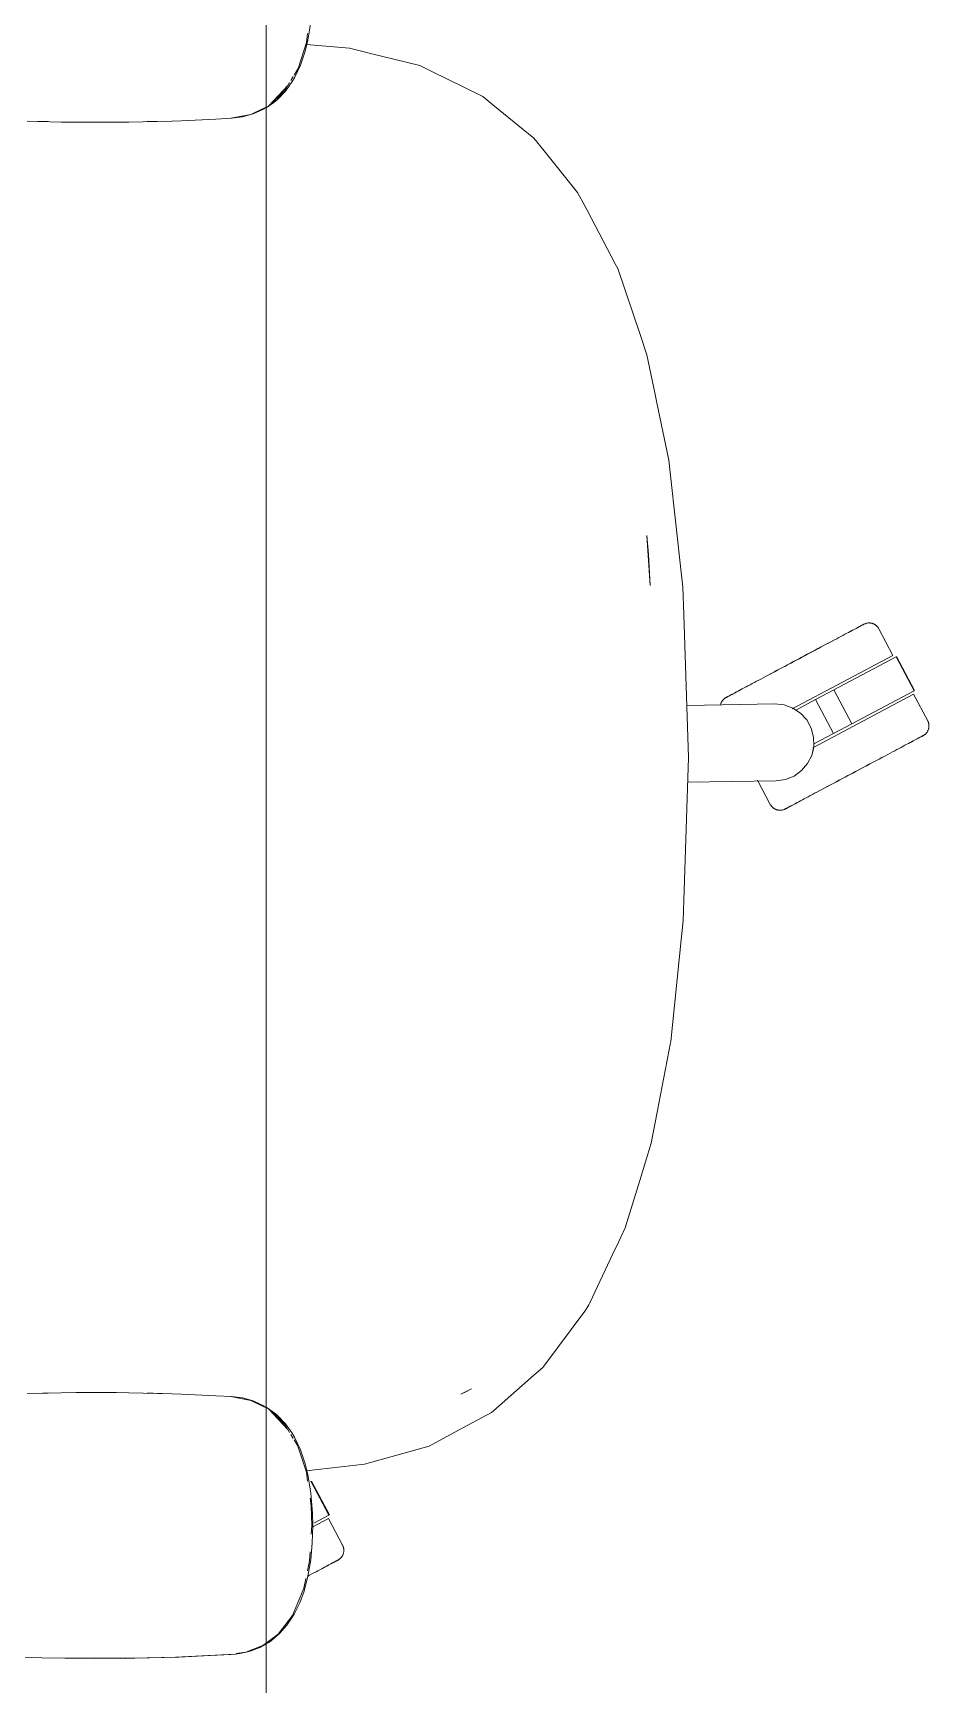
# Model space of a CAD drawing. Header units: millimetres. Extents: x 79795 to 317870, y -36033 to 97293.
# Drawn here: x 221864 to 222190, y 19626 to 20228 of the extents above; entities that cross this region are included whole.
import ezdxf

# ---------------------------------------------------------------- set-up
doc = ezdxf.new("R2010")
doc.units = ezdxf.units.MM
doc.header["$MEASUREMENT"] = 0
doc.layers.add('G-IMPT', color=8, linetype='CONTINUOUS', lineweight=9)
doc.layers.add('I-FURN', color=8, linetype='CONTINUOUS', lineweight=9)

msp = doc.modelspace()

# ---------------------------------------------------------------- linework, layer by layer
at = {"layer": 'G-IMPT'}
for p, q in [((221963.74, 20225.18), (221964.86, 20231.94)), ((221963.19, 20224.34), (221960.16, 20214.95)), ((221962.76, 20221.25), (221963.74, 20225.18)), ((221963.06, 20223.72), (221978.93, 20222.28)), ((221963.65, 20227.63), (221963.19, 20224.34)), ((221978.93, 20222.28), (221984.23, 20220.98)), ((221961.02, 20216.17), (221958.82, 20211.53)), ((221962.76, 20221.25), (221961.02, 20216.17)), ((221986.6, 20220.4), (221984.23, 20220.98)), ((222004.54, 20215.99), (221986.6, 20220.4)), ((222008.9, 20213.84), (222004.54, 20215.99)), ((221955.57, 20206.7), (221958.01, 20210.16)), ((221958.41, 20212.03), (221957.55, 20210.59)), ((221958.82, 20211.53), (221958.01, 20210.16)), ((221960.16, 20214.95), (221958.69, 20212.49)), ((222008.9, 20213.84), (222020.37, 20208.2)), ((221956.39, 20208.73), (221949.49, 20201.34)), ((221955.2, 20206.65), (221949.49, 20201.34)), ((221954.98, 20207.11), (221951.9, 20203.57)), ((221952.7, 20203.65), (221955.57, 20206.7)), ((221956.39, 20208.73), (221955.11, 20207.26)), ((221957.08, 20209.8), (221955.2, 20206.65)), ((222027.54, 20204.67), (222020.37, 20208.2)), ((222031.19, 20201.7), (222027.54, 20204.67)), ((221942.99, 20198.13), (221935.65, 20196.76)), ((221939.88, 20197.26), (221943.83, 20198.33)), ((221947.25, 20200.24), (221942.99, 20198.13)), ((221948.16, 20200.32), (221943.83, 20198.33)), ((221947.25, 20200.24), (221948.52, 20200.86)), ((221948.52, 20200.57), (221951.38, 20202.52)), ((221949.49, 20201.34), (221951.9, 20203.57)), ((221952.7, 20203.65), (221951.38, 20202.52)), ((222031.19, 20201.7), (222046.14, 20189.53)), ((221873.74, 20195.39), (221861.43, 20195.68)), ((221865.3, 20195.61), (221866.96, 20195.53)), ((221866.96, 20195.53), (221869.04, 20195.53)), ((221873.74, 20195.39), (221879.21, 20195.32)), ((221893.92, 20195.31), (221879.21, 20195.32)), ((221898.43, 20195.36), (221893.92, 20195.31)), ((221898.43, 20195.36), (221914.1, 20195.74)), ((221905.16, 20195.54), (221907.38, 20195.54)), ((221910.7, 20195.68), (221907.38, 20195.54)), ((221914.1, 20195.74), (221917.65, 20195.87)), ((221930.21, 20196.48), (221917.65, 20195.87)), ((221930.21, 20196.48), (221935.87, 20196.76)), ((221935.87, 20196.76), (221939.88, 20197.26)), ((222046.14, 20189.53), (222049.9, 20184.87)), ((222062.1, 20169.73), (222049.9, 20184.87)), ((222062.1, 20169.73), (222064.81, 20164.6)), ((222065.54, 20163.22), (222064.81, 20164.6)), ((222065.54, 20163.22), (222075.84, 20143.72)), ((222075.84, 20143.72), (222076.71, 20142.06)), ((222084.86, 20117.97), (222076.71, 20142.06)), ((222084.86, 20117.97), (222087.38, 20110.53)), ((222090.25, 20096.71), (222087.38, 20110.53)), ((222091.01, 20093.03), (222090.25, 20096.71)), ((222091.01, 20093.03), (222095.36, 20072.09)), ((222095.36, 20072.09), (222095.85, 20067.67)), ((222099.98, 20030.22), (222095.85, 20067.67)), ((222087.33, 20044.67), (222087.94, 20037.72)), ((222088.58, 20026.39), (222087.33, 20044.67)), ((222088.58, 20026.39), (222087.94, 20037.72)), ((222099.98, 20030.22), (222100.46, 20025.85)), ((222100.78, 20015.91), (222100.46, 20025.85)), ((222100.78, 20015.91), (222102.49, 19963.73)), ((222102.49, 19963.73), (222100.87, 19911.56)), ((222100.87, 19911.56), (222100.64, 19904.31)), ((222099.91, 19897.24), (222100.64, 19904.31)), ((222096.09, 19860.25), (222099.91, 19897.24)), ((222091.13, 19834.41), (222096, 19859.78)), ((222096.09, 19860.25), (222096, 19859.78)), ((222088.97, 19823.14), (222090.43, 19830.74)), ((222091.13, 19834.41), (222090.43, 19830.74)), ((222084.78, 19809.53), (222088.97, 19823.14)), ((222079.46, 19792.26), (222084.78, 19809.53)), ((222079.46, 19792.26), (222076.27, 19785.49)), ((222066.57, 19764.94), (222075.83, 19784.58)), ((222075.83, 19784.58), (222076.27, 19785.49)), ((222065.21, 19762.65), (222066.15, 19764.23)), ((222066.57, 19764.94), (222066.15, 19764.23)), ((222064.75, 19761.88), (222050.18, 19742.38)), ((222064.75, 19761.88), (222065.21, 19762.65)), ((222046.19, 19738.54), (222049.45, 19741.41)), ((222050.18, 19742.38), (222049.45, 19741.41)), ((222046.19, 19738.54), (222031.41, 19725.53)), ((221873.74, 19732.13), (221861.43, 19731.84)), ((221865.3, 19731.92), (221866.96, 19732)), ((221866.96, 19732), (221869.04, 19732)), ((221873.74, 19732.13), (221879.21, 19732.21)), ((221893.92, 19732.21), (221879.21, 19732.21)), ((221898.43, 19732.16), (221893.92, 19732.21)), ((221898.43, 19732.16), (221914.1, 19731.78)), ((221905.16, 19731.99), (221907.38, 19731.99)), ((221910.7, 19731.84), (221907.38, 19731.99)), ((221914.1, 19731.78), (221917.65, 19731.66)), ((221930.21, 19731.04), (221917.65, 19731.66)), ((221930.21, 19731.04), (221935.87, 19730.76)), ((221942.99, 19729.39), (221935.65, 19730.76)), ((221935.87, 19730.76), (221939.88, 19730.26)), ((221939.88, 19730.26), (221943.83, 19729.19)), ((221947.25, 19727.29), (221942.99, 19729.39)), ((221948.16, 19727.21), (221943.83, 19729.19)), ((222023.44, 19733.55), (222019.55, 19731.59)), ((222021.14, 19732.37), (222019.55, 19731.59)), ((222023.44, 19733.55), (222021.14, 19732.37)), ((221947.25, 19727.29), (221948.52, 19726.66)), ((221948.52, 19726.96), (221951.38, 19725)), ((221949.49, 19726.18), (221951.9, 19723.95)), ((221956.39, 19718.79), (221949.49, 19726.18)), ((221955.2, 19720.88), (221949.49, 19726.18)), ((221952.7, 19723.87), (221951.38, 19725)), ((221954.98, 19720.42), (221951.9, 19723.95)), ((221952.7, 19723.87), (221955.57, 19720.82)), ((222020.3, 19719.36), (222030.74, 19724.94)), ((222031.41, 19725.53), (222030.74, 19724.94)), ((221956.39, 19718.79), (221955.11, 19720.26)), ((221957.08, 19717.73), (221955.2, 19720.88)), ((221955.57, 19720.82), (221958.01, 19717.37)), ((221958.41, 19715.5), (221957.55, 19716.94)), ((221958.82, 19716), (221958.01, 19717.37)), ((222009.07, 19713.34), (222020.3, 19719.36)), ((221960.16, 19712.58), (221958.69, 19715.03)), ((221961.02, 19711.36), (221958.82, 19716)), ((221963.19, 19703.18), (221960.24, 19712.33)), ((221962.76, 19706.27), (221961.02, 19711.36)), ((221986.61, 19706.74), (222007.96, 19712.75)), ((222007.96, 19712.75), (222009.07, 19713.34)), ((221962.76, 19706.27), (221963.74, 19702.34)), ((221963.07, 19703.69), (221984.35, 19706.11)), ((221986.61, 19706.74), (221984.35, 19706.11)), ((221963.65, 19699.89), (221963.19, 19703.18)), ((221963.74, 19702.34), (221964.86, 19695.58)), ((221964.92, 19690.93), (221964.52, 19693.71)), ((221965.43, 19688.27), (221964.86, 19695.58)), ((221964.92, 19690.93), (221965.15, 19683.76)), ((221965.43, 19688.27), (221965.52, 19683.76)), ((221964.96, 19680.65), (221965.15, 19683.76)), ((221965.52, 19683.76), (221965.34, 19677.42)), ((221964.36, 19670.94), (221964.56, 19674.14)), ((221964.77, 19671.27), (221965.34, 19677.42)), ((221963.59, 19667.19), (221964.36, 19670.94)), ((221964.77, 19671.27), (221963.78, 19665.34)), ((221962.32, 19660.97), (221963.03, 19664.44)), ((221962.35, 19659.86), (221963.78, 19665.34)), ((221962.32, 19660.97), (221959.99, 19655.35)), ((221962.35, 19659.86), (221960.76, 19655.53)), ((221952.94, 19644.17), (221958.15, 19650.96)), ((221958.78, 19651.45), (221956.12, 19647.4)), ((221958.15, 19650.96), (221959.99, 19655.35)), ((221958.78, 19651.45), (221960.76, 19655.53)), ((221948.52, 19640.9), (221952.94, 19644.17)), ((221949.71, 19641.29), (221953.45, 19644.37)), ((221956.12, 19647.4), (221953.45, 19644.37)), ((221941.12, 19637.59), (221947.31, 19640)), ((221941.29, 19637.57), (221942.64, 19637.94)), ((221946.28, 19639.33), (221942.64, 19637.94)), ((221946.28, 19639.33), (221948.52, 19640.61)), ((221947.31, 19640), (221948.52, 19640.9)), ((221948.52, 19640.61), (221949.71, 19641.29)), ((221854.92, 19635.92), (221866.68, 19635.53)), ((221875.1, 19635.37), (221866.68, 19635.53)), ((221875.1, 19635.37), (221905.11, 19635.48)), ((221875.1, 19635.37), (221895.28, 19635.32)), ((221875.1, 19635.37), (221885.89, 19635.28)), ((221905.11, 19635.48), (221885.89, 19635.28)), ((221895.28, 19635.32), (221916.68, 19635.83)), ((221895.28, 19635.32), (221915.47, 19635.79)), ((221895.28, 19635.32), (221905.11, 19635.48)), ((221895.28, 19635.36), (221897.32, 19635.34)), ((221897.32, 19635.34), (221899.53, 19635.42)), ((221905.11, 19635.48), (221916.68, 19635.83)), ((221915.47, 19635.79), (221937.25, 19636.87)), ((221915.47, 19635.79), (221935.65, 19636.76)), ((221916.68, 19635.83), (221915.47, 19635.79)), ((221916.68, 19635.83), (221937.25, 19636.87)), ((221937.25, 19636.87), (221935.65, 19636.76)), ((221937.25, 19636.87), (221938.9, 19637.13)), ((221941.12, 19637.59), (221937.59, 19637.05)), ((221941.29, 19637.57), (221938.9, 19637.13))]:
    msp.add_line(p, q, dxfattribs=at)
at = {"layer": 'I-FURN'}
for p, q in [((221948.52, 20663.76), (221948.52, 19263.76)), ((221948.52, 19263.76), (221948.52, 20663.76)), ((222163.86, 20010.92), (222164.29, 20011.15)), ((222164.5, 20011.27), (222164.09, 20011.05)), ((222164.29, 20011.15), (222164.68, 20011.36)), ((222164.88, 20011.47), (222164.5, 20011.27)), ((222164.68, 20011.36), (222165.03, 20011.55)), ((222165.21, 20011.64), (222164.88, 20011.47)), ((222165.03, 20011.55), (222165.35, 20011.72)), ((222165.51, 20011.8), (222165.21, 20011.64)), ((222165.35, 20011.72), (222165.63, 20011.87)), ((222165.77, 20011.94), (222165.51, 20011.8)), ((222165.63, 20011.87), (222165.87, 20012)), ((222165.99, 20012.06), (222165.77, 20011.94)), ((222165.87, 20012), (222166.07, 20012.1)), ((222166.17, 20012.15), (222165.99, 20012.06)), ((222166.07, 20012.1), (222166.24, 20012.19)), ((222166.31, 20012.23), (222166.17, 20012.15)), ((222166.24, 20012.19), (222166.36, 20012.25)), ((222166.41, 20012.28), (222166.31, 20012.23)), ((222166.36, 20012.25), (222166.44, 20012.3)), ((222166.47, 20012.31), (222166.41, 20012.28)), ((222166.44, 20012.3), (222166.48, 20012.32)), ((222166.49, 20012.32), (222166.47, 20012.31)), ((222166.48, 20012.32), (222166.49, 20012.32)), ((222166.49, 20012.32), (222166.63, 20012.4)), ((222166.63, 20012.4), (222166.78, 20012.46)), ((222166.78, 20012.46), (222166.93, 20012.52)), ((222166.93, 20012.52), (222167.08, 20012.58)), ((222167.08, 20012.58), (222167.23, 20012.63)), ((222167.23, 20012.63), (222167.39, 20012.67)), ((222167.39, 20012.67), (222167.54, 20012.71)), ((222167.54, 20012.71), (222167.7, 20012.74)), ((222167.7, 20012.74), (222167.86, 20012.76)), ((222167.86, 20012.76), (222168.02, 20012.78)), ((222168.02, 20012.78), (222168.18, 20012.79)), ((222168.18, 20012.79), (222168.34, 20012.79)), ((222168.34, 20012.79), (222168.51, 20012.79)), ((222168.51, 20012.79), (222168.67, 20012.78)), ((222168.67, 20012.78), (222168.83, 20012.77)), ((222168.83, 20012.77), (222168.99, 20012.75)), ((222168.99, 20012.75), (222169.15, 20012.72)), ((222169.15, 20012.72), (222169.3, 20012.69)), ((222169.3, 20012.69), (222169.46, 20012.65)), ((222169.46, 20012.65), (222169.61, 20012.6)), ((222169.61, 20012.6), (222169.77, 20012.55)), ((222169.77, 20012.55), (222169.92, 20012.49)), ((222169.92, 20012.49), (222170.06, 20012.43)), ((222170.06, 20012.43), (222170.21, 20012.36)), ((222170.21, 20012.36), (222170.35, 20012.28)), ((222170.35, 20012.28), (222170.49, 20012.2)), ((222170.49, 20012.2), (222170.63, 20012.11)), ((222170.63, 20012.11), (222170.76, 20012.02)), ((222170.76, 20012.02), (222170.89, 20011.92)), ((222170.89, 20011.92), (222171.01, 20011.82)), ((222171.01, 20011.82), (222171.13, 20011.71)), ((222171.13, 20011.71), (222171.25, 20011.6)), ((222171.25, 20011.6), (222171.36, 20011.48)), ((222171.36, 20011.48), (222171.46, 20011.36)), ((222171.46, 20011.36), (222171.56, 20011.23)), ((222171.56, 20011.23), (222171.66, 20011.1)), ((222171.66, 20011.1), (222171.75, 20010.97)), ((222153.2, 20005.26), (222152.3, 20004.78)), ((222152.72, 20005), (222153.6, 20005.47)), ((222154.07, 20005.72), (222153.2, 20005.26)), ((222153.6, 20005.47), (222154.47, 20005.93)), ((222154.93, 20006.18), (222154.07, 20005.72)), ((222154.47, 20005.93), (222155.32, 20006.38)), ((222155.77, 20006.62), (222154.93, 20006.18)), ((222156.58, 20007.05), (222155.77, 20006.62)), ((222157.37, 20007.47), (222156.58, 20007.05)), ((222158.13, 20007.88), (222157.37, 20007.47)), ((222158.86, 20008.27), (222158.13, 20007.88)), ((222159.57, 20008.65), (222158.86, 20008.27)), ((222160.25, 20009.01), (222159.57, 20008.65)), ((222160.9, 20009.35), (222160.25, 20009.01)), ((222161.51, 20009.68), (222160.9, 20009.35)), ((222162.1, 20009.99), (222161.51, 20009.68)), ((222161.79, 20009.82), (222162.35, 20010.13)), ((222162.65, 20010.28), (222162.1, 20009.99)), ((222162.35, 20010.13), (222162.89, 20010.41)), ((222163.16, 20010.56), (222162.65, 20010.28)), ((222162.89, 20010.41), (222163.39, 20010.68)), ((222163.65, 20010.81), (222163.16, 20010.56)), ((222163.39, 20010.68), (222163.86, 20010.92)), ((222164.09, 20011.05), (222163.65, 20010.81)), ((222171.75, 20010.97), (222171.84, 20010.83)), ((222171.84, 20010.83), (222171.92, 20010.69)), ((222171.92, 20010.69), (222171.94, 20010.66)), ((222177.09, 20000.97), (222171.94, 20010.66)), ((222177.09, 20000.97), (222140.34, 19981.43)), ((222141.62, 19999.1), (222140.62, 19998.57)), ((222141.08, 19998.81), (222142.08, 19999.35)), ((222142.63, 19999.64), (222141.62, 19999.1)), ((222142.08, 19999.35), (222143.09, 19999.88)), ((222143.63, 20000.17), (222142.63, 19999.64)), ((222143.09, 19999.88), (222144.09, 20000.41)), ((222144.63, 20000.7), (222143.63, 20000.17)), ((222144.09, 20000.41), (222145.09, 20000.94)), ((222145.62, 20001.23), (222144.63, 20000.7)), ((222145.09, 20000.94), (222146.08, 20001.47)), ((222146.61, 20001.75), (222145.62, 20001.23)), ((222146.08, 20001.47), (222147.06, 20001.99)), ((222147.59, 20002.27), (222146.61, 20001.75)), ((222147.06, 20001.99), (222148.04, 20002.51)), ((222148.56, 20002.79), (222147.59, 20002.27)), ((222148.04, 20002.51), (222149, 20003.02)), ((222149.51, 20003.3), (222148.56, 20002.79)), ((222149, 20003.02), (222149.95, 20003.53)), ((222150.46, 20003.8), (222149.51, 20003.3)), ((222149.95, 20003.53), (222150.89, 20004.03)), ((222151.39, 20004.29), (222150.46, 20003.8)), ((222150.89, 20004.03), (222151.81, 20004.52)), ((222152.3, 20004.78), (222151.39, 20004.29)), ((222151.81, 20004.52), (222152.72, 20005)), ((222155.5, 19988.36), (222178.21, 20000.44)), ((222178.21, 20000.44), (222184.78, 19988.07)), ((222184.95, 19988.17), (222178.38, 20000.53)), ((222130.89, 19993.4), (222129.98, 19992.91)), ((222130.4, 19993.13), (222131.31, 19993.62)), ((222131.81, 19993.89), (222130.89, 19993.4)), ((222131.31, 19993.62), (222132.24, 19994.11)), ((222132.75, 19994.38), (222131.81, 19993.89)), ((222132.24, 19994.11), (222133.19, 19994.62)), ((222133.7, 19994.89), (222132.75, 19994.38)), ((222133.19, 19994.62), (222134.14, 19995.13)), ((222134.66, 19995.4), (222133.7, 19994.89)), ((222134.14, 19995.13), (222135.11, 19995.64)), ((222135.64, 19995.92), (222134.66, 19995.4)), ((222135.11, 19995.64), (222136.09, 19996.16)), ((222136.62, 19996.44), (222135.64, 19995.92)), ((222136.09, 19996.16), (222137.08, 19996.69)), ((222137.61, 19996.97), (222136.62, 19996.44)), ((222137.08, 19996.69), (222138.07, 19997.21)), ((222138.61, 19997.5), (222137.61, 19996.97)), ((222138.07, 19997.21), (222139.07, 19997.75)), ((222139.61, 19998.03), (222138.61, 19997.5)), ((222139.07, 19997.75), (222140.07, 19998.28)), ((222140.62, 19998.57), (222139.61, 19998.03)), ((222140.07, 19998.28), (222141.08, 19998.81)), ((222118.61, 19986.86), (222119.05, 19987.1)), ((222119.31, 19987.24), (222118.84, 19986.99)), ((222119.05, 19987.1), (222119.54, 19987.36)), ((222119.81, 19987.5), (222119.31, 19987.24)), ((222119.54, 19987.36), (222120.05, 19987.63)), ((222120.35, 19987.79), (222119.81, 19987.5)), ((222120.05, 19987.63), (222120.6, 19987.93)), ((222120.91, 19988.09), (222120.35, 19987.79)), ((222120.6, 19987.93), (222121.19, 19988.24)), ((222121.52, 19988.41), (222120.91, 19988.09)), ((222122.15, 19988.75), (222121.52, 19988.41)), ((222122.81, 19989.1), (222122.15, 19988.75)), ((222123.51, 19989.47), (222122.81, 19989.1)), ((222124.23, 19989.85), (222123.51, 19989.47)), ((222124.98, 19990.25), (222124.23, 19989.85)), ((222125.76, 19990.67), (222124.98, 19990.25)), ((222126.56, 19991.09), (222125.76, 19990.67)), ((222127.38, 19991.53), (222126.56, 19991.09)), ((222128.23, 19991.98), (222127.38, 19991.53)), ((222129.1, 19992.44), (222128.23, 19991.98)), ((222129.98, 19992.91), (222129.1, 19992.44)), ((222148.86, 19984.83), (222155.5, 19988.36)), ((222155.5, 19988.36), (222162.07, 19976)), ((222184.78, 19988.07), (222162.07, 19976)), ((222101.87, 19982.69), (222134.06, 19983.25)), ((222114.18, 19982.96), (222114.22, 19983.11)), ((222114.22, 19983.11), (222114.27, 19983.27)), ((222114.27, 19983.27), (222114.32, 19983.42)), ((222114.32, 19983.42), (222114.38, 19983.57)), ((222114.38, 19983.57), (222114.44, 19983.72)), ((222114.44, 19983.72), (222114.51, 19983.86)), ((222114.51, 19983.86), (222114.59, 19984.01)), ((222114.59, 19984.01), (222114.67, 19984.14)), ((222114.67, 19984.14), (222114.76, 19984.28)), ((222114.76, 19984.28), (222114.85, 19984.41)), ((222114.85, 19984.41), (222114.95, 19984.54)), ((222114.95, 19984.54), (222115.05, 19984.66)), ((222115.05, 19984.66), (222115.16, 19984.78)), ((222115.16, 19984.78), (222115.27, 19984.9)), ((222115.27, 19984.9), (222115.39, 19985.01)), ((222115.39, 19985.01), (222115.51, 19985.12)), ((222115.51, 19985.12), (222115.64, 19985.22)), ((222115.64, 19985.22), (222115.76, 19985.31)), ((222115.76, 19985.31), (222115.9, 19985.41)), ((222115.9, 19985.41), (222116.03, 19985.49)), ((222116.03, 19985.49), (222116.17, 19985.57)), ((222116.17, 19985.57), (222116.21, 19985.59)), ((222116.21, 19985.59), (222116.23, 19985.6)), ((222116.22, 19985.59), (222116.21, 19985.59)), ((222116.26, 19985.62), (222116.22, 19985.59)), ((222116.23, 19985.6), (222116.29, 19985.63)), ((222116.34, 19985.66), (222116.26, 19985.62)), ((222116.29, 19985.63), (222116.39, 19985.69)), ((222116.46, 19985.73), (222116.34, 19985.66)), ((222116.39, 19985.69), (222116.53, 19985.76)), ((222116.63, 19985.81), (222116.46, 19985.73)), ((222116.53, 19985.76), (222116.71, 19985.86)), ((222116.83, 19985.92), (222116.63, 19985.81)), ((222116.71, 19985.86), (222116.93, 19985.97)), ((222117.07, 19986.05), (222116.83, 19985.92)), ((222116.93, 19985.97), (222117.19, 19986.11)), ((222117.35, 19986.19), (222117.07, 19986.05)), ((222117.19, 19986.11), (222117.49, 19986.27)), ((222117.66, 19986.36), (222117.35, 19986.19)), ((222117.49, 19986.27), (222117.82, 19986.45)), ((222118.02, 19986.55), (222117.66, 19986.36)), ((222117.82, 19986.45), (222118.2, 19986.65)), ((222118.41, 19986.76), (222118.02, 19986.55)), ((222118.2, 19986.65), (222118.61, 19986.86)), ((222118.84, 19986.99), (222118.41, 19986.76)), ((222134.06, 19983.25), (222137.41, 19982.9)), ((222137.41, 19982.9), (222140.59, 19981.76)), ((222140.59, 19981.76), (222143.4, 19979.89)), ((222141.72, 19981.03), (222148.86, 19984.83)), ((222184.6, 19986.84), (222147.88, 19967.32)), ((222148.86, 19984.83), (222155.43, 19972.47)), ((222189.75, 19977.16), (222184.6, 19986.84)), ((222143.4, 19979.89), (222145.68, 19977.41)), ((222145.68, 19977.41), (222147.3, 19974.45)), ((222162.07, 19976), (222155.43, 19972.47)), ((222189.75, 19977.16), (222189.82, 19977.01)), ((222189.82, 19977.01), (222189.89, 19976.87)), ((222189.89, 19976.87), (222189.95, 19976.72)), ((222189.95, 19976.72), (222190.01, 19976.57)), ((222190.01, 19976.57), (222190.05, 19976.41)), ((222190.05, 19976.41), (222190.1, 19976.26)), ((222190.1, 19976.26), (222190.13, 19976.1)), ((222190.13, 19976.1), (222190.16, 19975.94)), ((222190.16, 19975.94), (222190.19, 19975.78)), ((222190.19, 19975.78), (222190.21, 19975.62)), ((222190.21, 19974.98), (222190.2, 19974.82)), ((222190.21, 19975.62), (222190.22, 19975.46)), ((222190.22, 19975.14), (222190.21, 19974.98)), ((222190.22, 19975.46), (222190.22, 19975.3)), ((222190.22, 19975.3), (222190.22, 19975.14)), ((222147.3, 19974.45), (222148.16, 19971.19)), ((222148.16, 19971.19), (222148.22, 19967.81)), ((222155.43, 19972.47), (222148.29, 19968.67)), ((222182.78, 19968.89), (222183.38, 19969.21)), ((222183.69, 19969.37), (222183.11, 19969.06)), ((222183.38, 19969.21), (222183.95, 19969.51)), ((222184.24, 19969.67), (222183.69, 19969.37)), ((222183.95, 19969.51), (222184.49, 19969.79)), ((222184.76, 19969.94), (222184.24, 19969.67)), ((222184.49, 19969.79), (222184.99, 19970.06)), ((222185.24, 19970.2), (222184.76, 19969.94)), ((222184.99, 19970.06), (222185.45, 19970.31)), ((222185.69, 19970.43), (222185.24, 19970.2)), ((222185.45, 19970.31), (222185.88, 19970.54)), ((222186.1, 19970.65), (222185.69, 19970.43)), ((222185.88, 19970.54), (222186.27, 19970.75)), ((222186.47, 19970.85), (222186.1, 19970.65)), ((222186.27, 19970.75), (222186.63, 19970.94)), ((222186.81, 19971.03), (222186.47, 19970.85)), ((222186.63, 19970.94), (222186.95, 19971.1)), ((222187.1, 19971.19), (222186.81, 19971.03)), ((222186.95, 19971.1), (222187.23, 19971.25)), ((222187.36, 19971.32), (222187.1, 19971.19)), ((222187.23, 19971.25), (222187.47, 19971.38)), ((222187.58, 19971.44), (222187.36, 19971.32)), ((222187.47, 19971.38), (222187.67, 19971.49)), ((222187.76, 19971.54), (222187.58, 19971.44)), ((222187.67, 19971.49), (222187.83, 19971.57)), ((222187.9, 19971.61), (222187.76, 19971.54)), ((222187.83, 19971.57), (222187.95, 19971.64)), ((222188, 19971.66), (222187.9, 19971.61)), ((222187.95, 19971.64), (222188.04, 19971.68)), ((222188.06, 19971.7), (222188, 19971.66)), ((222188.04, 19971.68), (222188.08, 19971.7)), ((222188.08, 19971.71), (222188.06, 19971.7)), ((222188.12, 19971.73), (222188.08, 19971.71)), ((222188.08, 19971.7), (222188.08, 19971.71)), ((222188.26, 19971.81), (222188.12, 19971.73)), ((222188.4, 19971.89), (222188.26, 19971.81)), ((222188.53, 19971.98), (222188.4, 19971.89)), ((222188.66, 19972.08), (222188.53, 19971.98)), ((222188.79, 19972.18), (222188.66, 19972.08)), ((222188.91, 19972.29), (222188.79, 19972.18)), ((222189.02, 19972.4), (222188.91, 19972.29)), ((222189.14, 19972.51), (222189.02, 19972.4)), ((222189.24, 19972.63), (222189.14, 19972.51)), ((222189.35, 19972.76), (222189.24, 19972.63)), ((222189.44, 19972.89), (222189.35, 19972.76)), ((222189.54, 19973.02), (222189.44, 19972.89)), ((222189.62, 19973.15), (222189.54, 19973.02)), ((222189.71, 19973.29), (222189.62, 19973.15)), ((222189.78, 19973.44), (222189.71, 19973.29)), ((222189.85, 19973.58), (222189.78, 19973.44)), ((222189.92, 19973.73), (222189.85, 19973.58)), ((222189.97, 19973.88), (222189.92, 19973.73)), ((222190.03, 19974.03), (222189.97, 19973.88)), ((222190.07, 19974.19), (222190.03, 19974.03)), ((222190.11, 19974.34), (222190.07, 19974.19)), ((222190.15, 19974.5), (222190.11, 19974.34)), ((222190.17, 19974.66), (222190.15, 19974.5)), ((222190.2, 19974.82), (222190.17, 19974.66)), ((222147.47, 19964.52), (222145.95, 19961.51)), ((222148.22, 19967.81), (222147.47, 19964.52)), ((222172.05, 19963.18), (222171.11, 19962.68)), ((222171.55, 19962.91), (222172.48, 19963.41)), ((222172.98, 19963.68), (222172.05, 19963.18)), ((222172.48, 19963.41), (222173.41, 19963.9)), ((222173.9, 19964.16), (222172.98, 19963.68)), ((222173.41, 19963.9), (222174.31, 19964.39)), ((222174.31, 19964.39), (222175.2, 19964.86)), ((222175.2, 19964.86), (222176.07, 19965.32)), ((222176.07, 19965.32), (222176.91, 19965.77)), ((222176.91, 19965.77), (222177.74, 19966.21)), ((222177.74, 19966.21), (222178.54, 19966.63)), ((222178.54, 19966.63), (222179.32, 19967.05)), ((222179.32, 19967.05), (222180.07, 19967.44)), ((222180.07, 19967.44), (222180.79, 19967.83)), ((222180.79, 19967.83), (222181.48, 19968.2)), ((222181.48, 19968.2), (222182.15, 19968.55)), ((222182.15, 19968.55), (222182.78, 19968.89)), ((222141.02, 19956.98), (222137.89, 19955.73)), ((222143.76, 19958.95), (222141.02, 19956.98)), ((222145.95, 19961.51), (222143.76, 19958.95)), ((222159.67, 19956.6), (222160.67, 19957.13)), ((222161.21, 19957.42), (222160.21, 19956.88)), ((222160.67, 19957.13), (222161.67, 19957.66)), ((222162.21, 19957.95), (222161.21, 19957.42)), ((222161.67, 19957.66), (222162.67, 19958.2)), ((222163.22, 19958.49), (222162.21, 19957.95)), ((222162.67, 19958.2), (222163.68, 19958.73)), ((222164.22, 19959.02), (222163.22, 19958.49)), ((222163.68, 19958.73), (222164.68, 19959.27)), ((222165.22, 19959.55), (222164.22, 19959.02)), ((222164.68, 19959.27), (222165.69, 19959.8)), ((222166.22, 19960.08), (222165.22, 19959.55)), ((222165.69, 19959.8), (222166.68, 19960.33)), ((222167.22, 19960.61), (222166.22, 19960.08)), ((222166.68, 19960.33), (222167.67, 19960.86)), ((222168.21, 19961.14), (222167.22, 19960.61)), ((222167.67, 19960.86), (222168.66, 19961.38)), ((222169.18, 19961.66), (222168.21, 19961.14)), ((222168.66, 19961.38), (222169.63, 19961.9)), ((222170.15, 19962.17), (222169.18, 19961.66)), ((222169.63, 19961.9), (222170.59, 19962.41)), ((222171.11, 19962.68), (222170.15, 19962.17)), ((222170.59, 19962.41), (222171.55, 19962.91)), ((222134.55, 19955.27), (222102.21, 19954.7)), ((222127.66, 19955.48), (222132.36, 19946.64)), ((222137.89, 19955.73), (222134.55, 19955.27)), ((222148.53, 19950.68), (222149.36, 19951.12)), ((222149.82, 19951.36), (222148.98, 19950.91)), ((222149.36, 19951.12), (222150.22, 19951.58)), ((222150.69, 19951.83), (222149.82, 19951.36)), ((222150.22, 19951.58), (222151.1, 19952.04)), ((222151.58, 19952.3), (222150.69, 19951.83)), ((222151.1, 19952.04), (222151.99, 19952.52)), ((222152.48, 19952.78), (222151.58, 19952.3)), ((222151.99, 19952.52), (222152.91, 19953)), ((222153.41, 19953.27), (222152.48, 19952.78)), ((222152.91, 19953), (222153.84, 19953.5)), ((222154.34, 19953.77), (222153.41, 19953.27)), ((222153.84, 19953.5), (222154.78, 19954)), ((222155.3, 19954.27), (222154.34, 19953.77)), ((222154.78, 19954), (222155.74, 19954.51)), ((222156.26, 19954.79), (222155.3, 19954.27)), ((222155.74, 19954.51), (222156.71, 19955.02)), ((222157.23, 19955.3), (222156.26, 19954.79)), ((222156.71, 19955.02), (222157.69, 19955.55)), ((222158.22, 19955.83), (222157.23, 19955.3)), ((222157.69, 19955.55), (222158.67, 19956.07)), ((222159.21, 19956.35), (222158.22, 19955.83)), ((222158.67, 19956.07), (222159.67, 19956.6)), ((222160.21, 19956.88), (222159.21, 19956.35)), ((222132.38, 19946.6), (222132.36, 19946.64)), ((222132.46, 19946.46), (222132.38, 19946.6)), ((222132.54, 19946.33), (222132.46, 19946.46)), ((222132.63, 19946.19), (222132.54, 19946.33)), ((222132.73, 19946.07), (222132.63, 19946.19)), ((222132.83, 19945.94), (222132.73, 19946.07)), ((222132.94, 19945.82), (222132.83, 19945.94)), ((222133.05, 19945.7), (222132.94, 19945.82)), ((222133.17, 19945.59), (222133.05, 19945.7)), ((222133.29, 19945.48), (222133.17, 19945.59)), ((222133.41, 19945.38), (222133.29, 19945.48)), ((222133.54, 19945.28), (222133.41, 19945.38)), ((222133.67, 19945.19), (222133.54, 19945.28)), ((222133.81, 19945.1), (222133.67, 19945.19)), ((222133.94, 19945.02), (222133.81, 19945.1)), ((222134.09, 19944.94), (222133.94, 19945.02)), ((222134.23, 19944.87), (222134.09, 19944.94)), ((222134.38, 19944.81), (222134.23, 19944.87)), ((222137.66, 19944.9), (222137.52, 19944.84)), ((222137.81, 19944.98), (222137.66, 19944.9)), ((222137.86, 19945), (222137.81, 19944.98)), ((222137.81, 19944.98), (222137.83, 19944.99)), ((222137.81, 19944.98), (222137.81, 19944.98)), ((222137.83, 19944.99), (222137.89, 19945.02)), ((222137.94, 19945.04), (222137.86, 19945)), ((222137.89, 19945.02), (222137.99, 19945.07)), ((222138.06, 19945.11), (222137.94, 19945.04)), ((222137.99, 19945.07), (222138.13, 19945.15)), ((222138.22, 19945.2), (222138.06, 19945.11)), ((222138.13, 19945.15), (222138.31, 19945.24)), ((222138.42, 19945.3), (222138.22, 19945.2)), ((222138.31, 19945.24), (222138.53, 19945.36)), ((222138.66, 19945.43), (222138.42, 19945.3)), ((222138.53, 19945.36), (222138.79, 19945.5)), ((222138.94, 19945.58), (222138.66, 19945.43)), ((222138.79, 19945.5), (222139.08, 19945.65)), ((222139.26, 19945.75), (222138.94, 19945.58)), ((222139.08, 19945.65), (222139.42, 19945.83)), ((222139.62, 19945.94), (222139.26, 19945.75)), ((222139.42, 19945.83), (222139.79, 19946.03)), ((222140.01, 19946.15), (222139.62, 19945.94)), ((222139.79, 19946.03), (222140.2, 19946.25)), ((222140.44, 19946.37), (222140.01, 19946.15)), ((222140.2, 19946.25), (222140.65, 19946.49)), ((222140.9, 19946.62), (222140.44, 19946.37)), ((222140.65, 19946.49), (222141.13, 19946.74)), ((222141.41, 19946.89), (222140.9, 19946.62)), ((222141.13, 19946.74), (222141.65, 19947.02)), ((222141.94, 19947.17), (222141.41, 19946.89)), ((222141.65, 19947.02), (222142.2, 19947.31)), ((222142.51, 19947.48), (222141.94, 19947.17)), ((222142.2, 19947.31), (222142.78, 19947.62)), ((222142.78, 19947.62), (222143.4, 19947.95)), ((222143.4, 19947.95), (222144.05, 19948.29)), ((222144.05, 19948.29), (222144.73, 19948.65)), ((222144.73, 19948.65), (222145.43, 19949.03)), ((222145.43, 19949.03), (222146.17, 19949.42)), ((222146.17, 19949.42), (222146.93, 19949.83)), ((222146.93, 19949.83), (222147.72, 19950.24)), ((222147.72, 19950.24), (222148.53, 19950.68)), ((222134.53, 19944.75), (222134.38, 19944.81)), ((222134.68, 19944.7), (222134.53, 19944.75)), ((222134.84, 19944.65), (222134.68, 19944.7)), ((222134.99, 19944.61), (222134.84, 19944.65)), ((222135.15, 19944.58), (222134.99, 19944.61)), ((222135.31, 19944.55), (222135.15, 19944.58)), ((222135.47, 19944.53), (222135.31, 19944.55)), ((222135.63, 19944.51), (222135.47, 19944.53)), ((222135.79, 19944.51), (222135.63, 19944.51)), ((222135.95, 19944.5), (222135.79, 19944.51)), ((222136.11, 19944.51), (222135.95, 19944.5)), ((222136.27, 19944.52), (222136.11, 19944.51)), ((222136.43, 19944.54), (222136.27, 19944.52)), ((222136.59, 19944.56), (222136.43, 19944.54)), ((222136.75, 19944.59), (222136.59, 19944.56)), ((222136.91, 19944.63), (222136.75, 19944.59)), ((222137.06, 19944.67), (222136.91, 19944.63)), ((222137.22, 19944.72), (222137.06, 19944.67)), ((222137.37, 19944.78), (222137.22, 19944.72)), ((222137.52, 19944.84), (222137.37, 19944.78)), ((221964.76, 19699.84), (221964.85, 19699.89)), ((221964.85, 19699.89), (221971.42, 19687.53)), ((221971.6, 19687.62), (221965.02, 19699.98)), ((221971.24, 19686.3), (221965.61, 19683.3)), ((221971.42, 19687.53), (221966.13, 19684.72)), ((221976.39, 19676.61), (221971.24, 19686.3)), ((221976.39, 19676.61), (221976.46, 19676.47)), ((221976.46, 19676.47), (221976.53, 19676.32)), ((221976.53, 19676.32), (221976.59, 19676.17)), ((221976.59, 19676.17), (221976.65, 19676.02)), ((221976.65, 19676.02), (221976.7, 19675.87)), ((221976.7, 19675.87), (221976.74, 19675.71)), ((221976.74, 19675.71), (221976.77, 19675.56)), ((221976.79, 19673.95), (221976.75, 19673.8)), ((221976.77, 19675.56), (221976.8, 19675.4)), ((221976.82, 19674.11), (221976.79, 19673.95)), ((221976.8, 19675.4), (221976.83, 19675.24)), ((221976.84, 19674.27), (221976.82, 19674.11)), ((221976.83, 19675.24), (221976.85, 19675.08)), ((221976.85, 19674.43), (221976.84, 19674.27)), ((221976.85, 19675.08), (221976.86, 19674.92)), ((221976.86, 19674.59), (221976.85, 19674.43)), ((221976.86, 19674.92), (221976.86, 19674.76)), ((221976.86, 19674.76), (221976.86, 19674.59)), ((221968.12, 19667.65), (221968.79, 19668.01)), ((221968.79, 19668.01), (221969.42, 19668.34)), ((221969.42, 19668.34), (221970.02, 19668.66)), ((221970.33, 19668.83), (221969.75, 19668.52)), ((221970.02, 19668.66), (221970.59, 19668.96)), ((221970.88, 19669.12), (221970.33, 19668.83)), ((221970.59, 19668.96), (221971.13, 19669.25)), ((221971.4, 19669.4), (221970.88, 19669.12)), ((221971.13, 19669.25), (221971.63, 19669.52)), ((221971.88, 19669.65), (221971.4, 19669.4)), ((221971.63, 19669.52), (221972.09, 19669.76)), ((221972.33, 19669.89), (221971.88, 19669.65)), ((221972.09, 19669.76), (221972.52, 19669.99)), ((221972.74, 19670.11), (221972.33, 19669.89)), ((221972.52, 19669.99), (221972.92, 19670.2)), ((221973.11, 19670.31), (221972.74, 19670.11)), ((221972.92, 19670.2), (221973.27, 19670.39)), ((221973.45, 19670.48), (221973.11, 19670.31)), ((221973.27, 19670.39), (221973.59, 19670.56)), ((221973.74, 19670.64), (221973.45, 19670.48)), ((221973.59, 19670.56), (221973.87, 19670.71)), ((221974, 19670.78), (221973.74, 19670.64)), ((221973.87, 19670.71), (221974.11, 19670.84)), ((221974.22, 19670.9), (221974, 19670.78)), ((221974.11, 19670.84), (221974.31, 19670.94)), ((221974.4, 19670.99), (221974.22, 19670.9)), ((221974.31, 19670.94), (221974.47, 19671.03)), ((221974.54, 19671.07), (221974.4, 19670.99)), ((221974.47, 19671.03), (221974.59, 19671.09)), ((221974.64, 19671.12), (221974.54, 19671.07)), ((221974.59, 19671.09), (221974.68, 19671.14)), ((221974.7, 19671.15), (221974.64, 19671.12)), ((221974.68, 19671.14), (221974.72, 19671.16)), ((221974.72, 19671.16), (221974.7, 19671.15)), ((221974.76, 19671.18), (221974.72, 19671.16)), ((221974.72, 19671.16), (221974.72, 19671.16)), ((221974.9, 19671.26), (221974.76, 19671.18)), ((221975.04, 19671.35), (221974.9, 19671.26)), ((221975.17, 19671.44), (221975.04, 19671.35)), ((221975.3, 19671.54), (221975.17, 19671.44)), ((221975.43, 19671.64), (221975.3, 19671.54)), ((221975.55, 19671.74), (221975.43, 19671.64)), ((221975.66, 19671.85), (221975.55, 19671.74)), ((221975.78, 19671.97), (221975.66, 19671.85)), ((221975.88, 19672.09), (221975.78, 19671.97)), ((221975.99, 19672.21), (221975.88, 19672.09)), ((221976.09, 19672.34), (221975.99, 19672.21)), ((221976.18, 19672.47), (221976.09, 19672.34)), ((221976.26, 19672.61), (221976.18, 19672.47)), ((221976.35, 19672.75), (221976.26, 19672.61)), ((221976.42, 19672.89), (221976.35, 19672.75)), ((221976.49, 19673.04), (221976.42, 19672.89)), ((221976.56, 19673.18), (221976.49, 19673.04)), ((221976.62, 19673.33), (221976.56, 19673.18)), ((221976.67, 19673.49), (221976.62, 19673.33)), ((221976.71, 19673.64), (221976.67, 19673.49)), ((221976.75, 19673.8), (221976.71, 19673.64)), ((221963.56, 19665.22), (221964.38, 19665.66)), ((221964.38, 19665.66), (221965.18, 19666.09)), ((221965.18, 19666.09), (221965.96, 19666.5)), ((221965.96, 19666.5), (221966.71, 19666.9)), ((221966.71, 19666.9), (221967.43, 19667.28)), ((221967.43, 19667.28), (221968.12, 19667.65))]:
    msp.add_line(p, q, dxfattribs=at)
msp.add_arc((222134.49, 19969.26), 13.81, 342.66397, 347.65266, dxfattribs=at)
msp.add_open_spline([(222148.1, 19966.9), (222148.02, 19966.46), (222147.92, 19966.04), (222147.81, 19965.62)], degree=3, dxfattribs=at)

doc.saveas('drawing.dxf')
